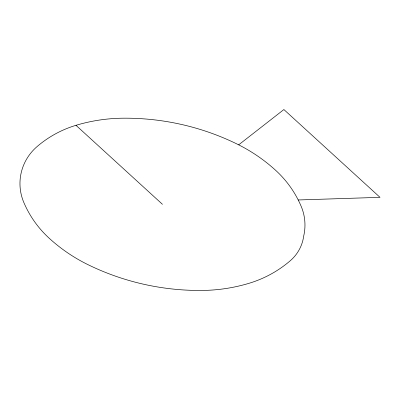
<?xml version="1.0" encoding="UTF-8"?>
<svg xmlns="http://www.w3.org/2000/svg" width="400" height="400" viewBox="0 0 400 400"><rect width="100%" height="100%" fill="white"/><g stroke="black" fill="none" stroke-linecap="round" stroke-linejoin="round"><path stroke-width="0.6" d="M238.675 144.84L283.89 109.55L380 197.34L298.22 199.965M75.97 125.315A165.64 162.26 -2.1 0 1 123.105 118.195A250.24 245.13 -2.1 0 1 236.5 143.76A165.64 162.26 -2.1 0 1 275.67 170.34A105.765 103.6 -2.1 0 1 301.11 206.18A50.155 49.13 -2.1 0 1 303.675 236.16A40.27 39.445 -2.1 0 1 290.325 260.685A112.3 110.01 -2.1 0 1 248.96 283.325A165.64 162.26 -2.1 0 1 201.825 290.45A250.24 245.13 -2.1 0 1 88.43 264.88A165.64 162.26 -2.1 0 1 49.26 238.305A105.765 103.6 -2.1 0 1 23.82 202.46A50.155 49.13 -2.1 0 1 37.015 146.64A105.765 103.6 -2.1 0 1 75.97 125.315L162.465 204.32"/></g></svg>
